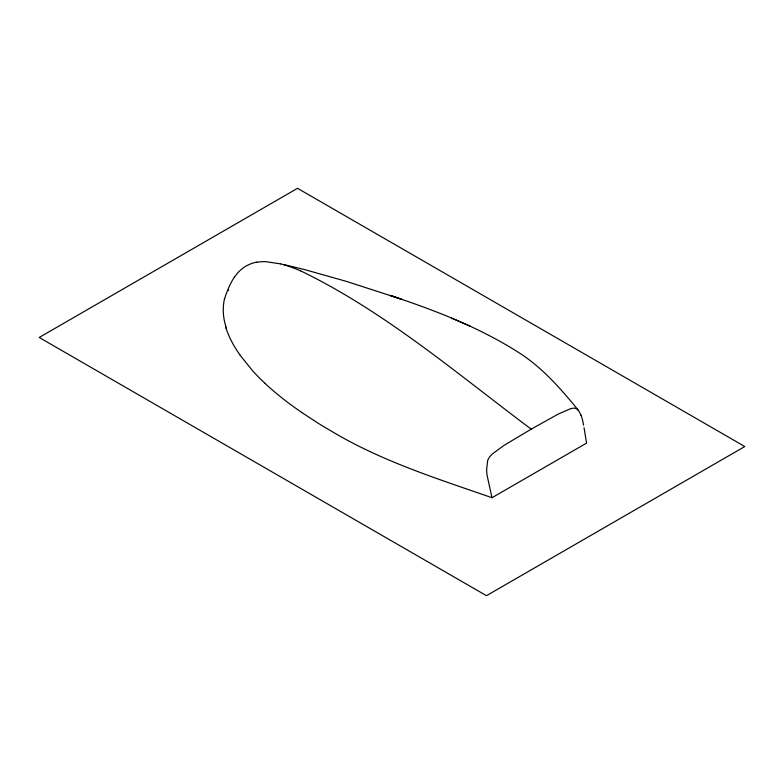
<?xml version="1.0" encoding="UTF-8"?>
<svg xmlns="http://www.w3.org/2000/svg" width="784" height="784" viewBox="0 0 784 784"><rect width="100%" height="100%" fill="white"/><g stroke="black" fill="none" stroke-linecap="round" stroke-linejoin="round"><path stroke-width="1.18" d="M224.685 298.792L225.086 297.293A122.892 70.952 0 0 1 227.615 290.472A138.111 79.743 60 0 1 234.396 277.164M234.426 277.203L235.837 275.262A97.402 56.232 60 0 1 256.887 262.121M580.944 415.118L578.847 410.973L576.789 408.836L574.162 408.082L570.772 408.621L558.306 414.04L531.199 429.162L504.279 445.234L492.44 453.848L489.549 456.935L487.726 460.267L486.619 469.577A38.612 27.117 -74.2 0 0 487.217 475.898L491.999 497.713L586.569 443.107L584.051 427.75M256.936 262.248L259.651 261.885A110.573 63.837 60 0 1 266.001 261.689L280.466 263.875M284.092 264.669L304.202 269.48L346.303 281.358L401.584 299.253L390.079 295.401C435.777 310.582 481.327 328.084 521.811 354.544C543.89 369.44 561.54 389.599 578.21 410.11M491.999 497.713C437.149 478.661 381.2 461.09 331.073 430.965A519.047 299.664 0 0 1 318.294 423.311L301.654 412.443M300.556 270.803C384.846 311.62 456.68 373.36 531.199 429.162M470.371 326.32L451.653 318.137M264.923 383.258L262.954 381.396A352.134 203.301 0 0 1 252.742 370.94L239.708 354.731M225.782 326.948L226.184 328.28M583.6 425.202L582.708 420.773A38.612 27.117 -74.2 0 0 580.964 415.099M227.625 290.472A122.892 70.952 0 0 1 228.703 290.305M280.447 263.806A204.418 118.021 60 0 1 300.556 270.862M301.713 412.423A431.21 248.959 0 0 1 264.855 383.288M239.816 354.701A238.728 137.827 0 0 1 226.047 328.29M226.027 326.918A156.986 90.63 0 0 1 224.479 298.773M297.538 188.317L39.2 337.463L486.462 595.683L744.8 446.537L297.538 188.317"/></g></svg>
